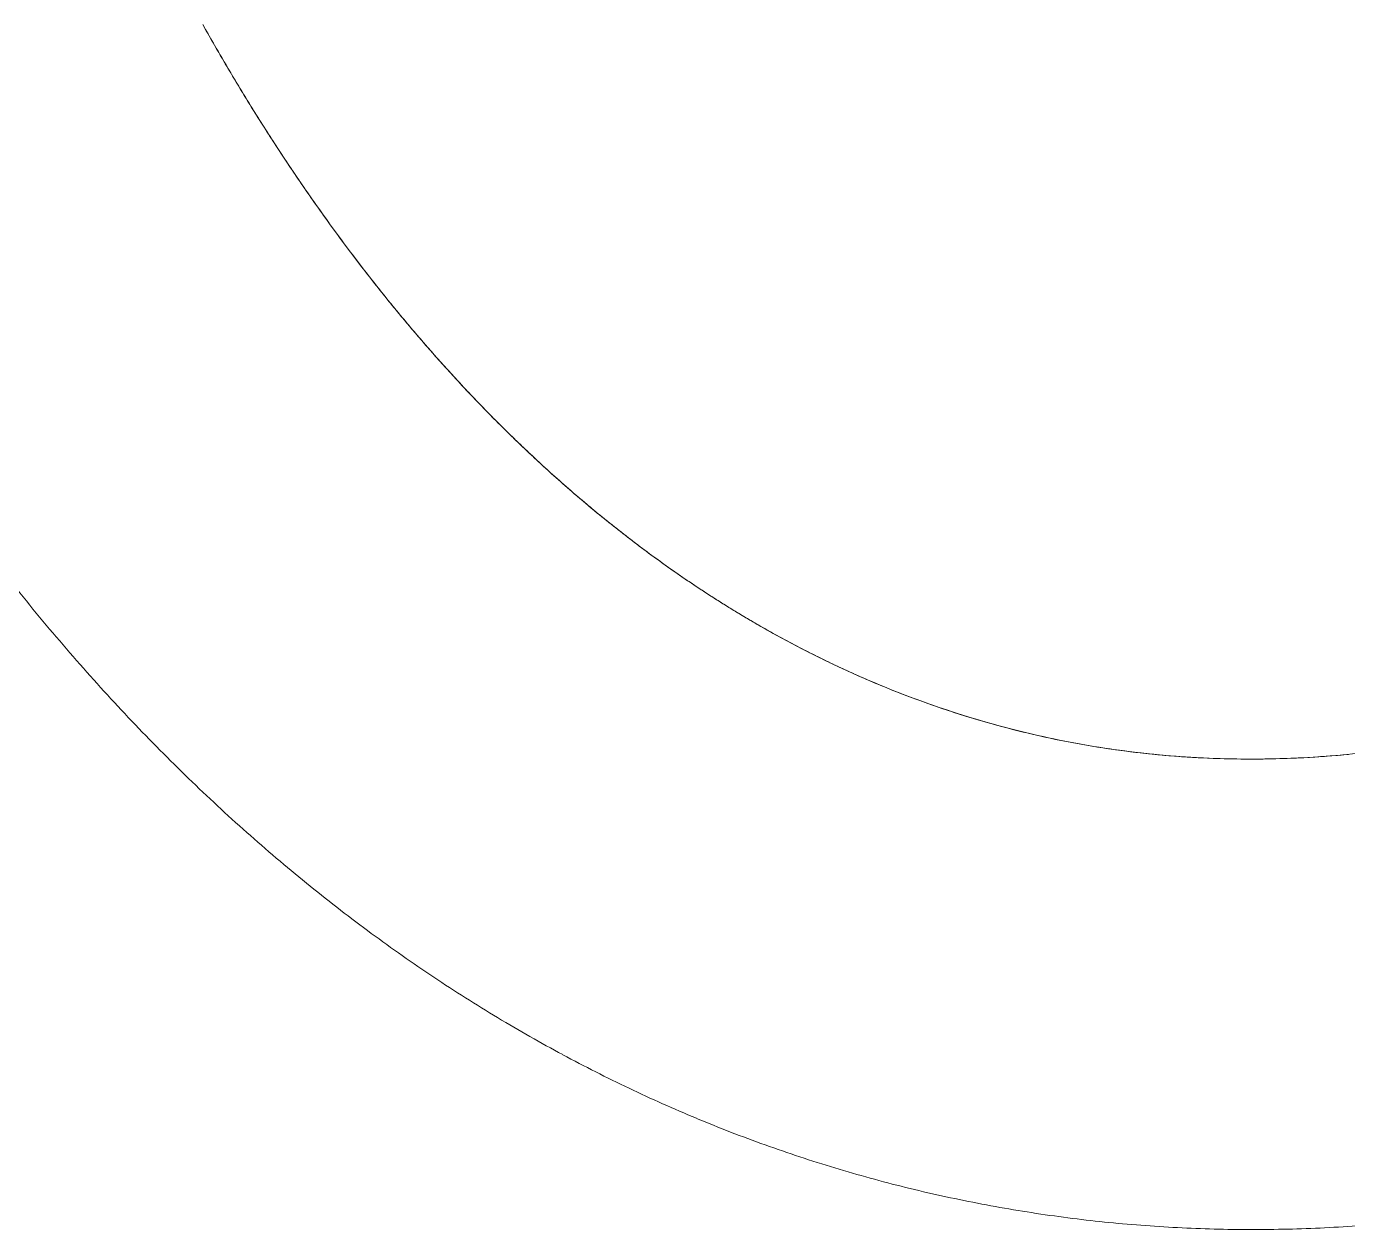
# Model space of a CAD drawing. Header units: millimetres. Extents: x 8533 to 164433, y 5768 to 115327.
# Drawn here: x 56978.9 to 57046.2, y 107542.2 to 107603.4 of the extents above; entities that cross this region are included whole.
import ezdxf

# ---------------------------------------------------------------- set-up
doc = ezdxf.new("R2010")
doc.units = ezdxf.units.MM
doc.header["$LTSCALE"] = 250
doc.layers.add('06_G-ENP_심볼', color=3, linetype='Continuous')
doc.layers.add('G-ENP', color=1, linetype='Continuous')

# ---------------------------------------------------------------- blocks, each defined once
blk = doc.blocks.new('zw$82BC')
at = {"layer": 'G-ENP', "color": 8, "lineweight": 0}
for centre, radius, start, end in [((17.2257, 90.70848), 1.41896, 209.28625, 210.7721), ((17.22359, 90.70726), 1.41652, 209.34121, 210.82874), ((17.1706, 90.67566), 1.35483, 210.77185, 212.30353), ((17.16858, 90.67442), 1.35246, 210.82849, 212.36193), ((17.11822, 90.64254), 1.29286, 212.30327, 213.88304), ((17.11631, 90.64129), 1.29057, 212.36167, 213.94329), ((17.06866, 90.60925), 1.23315, 213.88279, 215.51293), ((17.06686, 90.608), 1.23096, 213.94304, 215.57512), ((17.022, 90.57594), 1.17582, 215.51269, 217.19546), ((17.0203, 90.57469), 1.17372, 215.57488, 217.25967), ((16.97622, 90.54116), 1.11833, 217.19395, 218.93215), ((16.9746, 90.5399), 1.11628, 217.25827, 218.99799), ((16.9366, 90.50919), 1.06742, 218.93333, 220.71204), ((16.93514, 90.50797), 1.06552, 218.99905, 220.77992), ((16.89926, 90.47705), 1.01815, 220.71186, 222.54883), ((16.89792, 90.47586), 1.01636, 220.77974, 222.61893), ((16.86495, 90.44555), 0.97158, 222.54868, 224.44557), ((16.86372, 90.44438), 0.96988, 222.61878, 224.51795), ((16.83365, 90.41485), 0.92773, 224.44546, 226.40369), ((16.83253, 90.41371), 0.92614, 224.51784, 226.4784), ((16.80532, 90.3851), 0.88665, 226.40362, 228.42428), ((16.80432, 90.38401), 0.88517, 226.47833, 228.50135), ((16.77992, 90.35647), 0.84838, 228.42427, 230.50806), ((16.77902, 90.35542), 0.847, 228.50134, 230.58751), ((16.75737, 90.32911), 0.81292, 230.50811, 232.65526), ((16.75658, 90.32811), 0.81165, 230.58756, 232.73708), ((16.97467, 90.53824), 1.41706, 216.90255, 219.09616), ((16.73759, 90.30318), 0.78031, 232.65539, 234.86557), ((16.7369, 90.30224), 0.77914, 232.73721, 234.94975), ((16.72045, 90.27884), 0.75054, 234.86578, 237.13808), ((16.71986, 90.27796), 0.74948, 234.94997, 237.22456), ((16.92469, 90.49763), 1.35266, 219.0961, 221.35546), ((16.70585, 90.25624), 0.72364, 237.13838, 239.47115), ((16.70535, 90.25543), 0.72268, 237.22487, 239.55987), ((16.69363, 90.23553), 0.69959, 239.47156, 241.86241), ((16.69322, 90.23479), 0.69875, 239.56028, 241.95325), ((16.68364, 90.21686), 0.67842, 241.86292, 244.30865), ((16.68331, 90.21621), 0.67768, 241.95377, 244.40149), ((16.8797, 90.45802), 1.29272, 221.35546, 223.68121), ((16.6757, 90.20038), 0.66012, 244.30927, 246.80584), ((16.67544, 90.1998), 0.65949, 244.40211, 246.9005), ((16.66962, 90.1862), 0.6447, 246.80656, 249.34907), ((16.66943, 90.18572), 0.64418, 246.90122, 249.44535), ((16.66519, 90.17448), 0.63216, 249.34989, 251.93261), ((16.66506, 90.17409), 0.63175, 249.44617, 252.03028), ((16.6622, 90.16533), 0.62254, 251.93352, 254.54994), ((16.66211, 90.16504), 0.62223, 252.03119, 254.64874), ((16.83959, 90.41972), 1.23726, 223.68129, 226.07361), ((16.6604, 90.15887), 0.61583, 254.55093, 257.19383), ((16.66035, 90.15868), 0.61564, 254.64973, 257.29348), ((16.65605, 90.13877), 0.59526, 257.17359, 259.90958), ((16.65603, 90.13869), 0.59519, 257.27607, 260.0124), ((16.65886, 90.15597), 0.6127, 259.93295, 262.58799), ((16.65888, 90.15611), 0.61283, 260.03295, 262.68731), ((16.65773, 90.22975), 0.68666, 275.39561, 277.81837), ((16.65949, 90.16094), 0.6177, 262.58903, 265.22205), ((16.65952, 90.16118), 0.61795, 262.68834, 265.32038), ((16.66014, 90.16887), 0.62566, 265.22301, 267.8264), ((16.66016, 90.16922), 0.62602, 265.32134, 267.92348), ((16.66055, 90.17975), 0.63655, 267.82728, 270.39405), ((16.66055, 90.18022), 0.63701, 267.92435, 270.48962), ((16.66044, 90.19355), 0.65035, 270.39483, 272.91874), ((16.66043, 90.19413), 0.65093, 270.4904, 273.01259), ((16.65958, 90.21024), 0.66706, 272.91942, 275.39504), ((16.65953, 90.21092), 0.66774, 273.01326, 275.48698), ((16.80423, 90.38302), 1.18629, 226.07377, 228.53221), ((16.77345, 90.3482), 1.13982, 228.53247, 231.05593), ((16.74707, 90.31556), 1.09785, 231.05629, 233.6429), ((16.72484, 90.28539), 1.06038, 233.64337, 236.29042), ((16.70653, 90.25796), 1.0274, 236.29101, 238.99491), ((16.69185, 90.23355), 0.99891, 238.99562, 241.75186), ((16.68048, 90.21242), 0.97492, 241.75269, 244.55583), ((16.67209, 90.19483), 0.95543, 244.55677, 247.40048), ((16.66632, 90.18101), 0.94046, 247.40152, 250.27863), ((16.66278, 90.17119), 0.93002, 250.27975, 253.18234), ((16.66107, 90.16558), 0.92415, 253.18352, 256.10309), ((16.66075, 90.16437), 0.9229, 256.10431, 259.0319), ((16.66128, 90.16682), 0.92541, 259.02814, 261.94739), ((16.66094, 90.16489), 0.92345, 261.95158, 264.87193), ((16.66137, 90.16988), 0.92846, 264.87312, 267.77824), ((16.66039, 90.21215), 0.97078, 273.51212, 276.32241), ((16.66172, 90.17945), 0.93804, 267.77937, 270.66066), ((16.66154, 90.19357), 0.95215, 270.66171, 273.51116)]:
    blk.add_arc(centre, radius, start, end, dxfattribs=at)

msp = doc.modelspace()

# ---------------------------------------------------------------- block references
at = {"layer": '06_G-ENP_심볼', "color": 0, "xscale": 79.36842069133647, "yscale": 79.36842069133647, "zscale": 79.36842069133647}
msp.add_blockref('zw$82BC', (55718.946, 100459.202, -0.324), dxfattribs=at)

doc.saveas('drawing.dxf')
